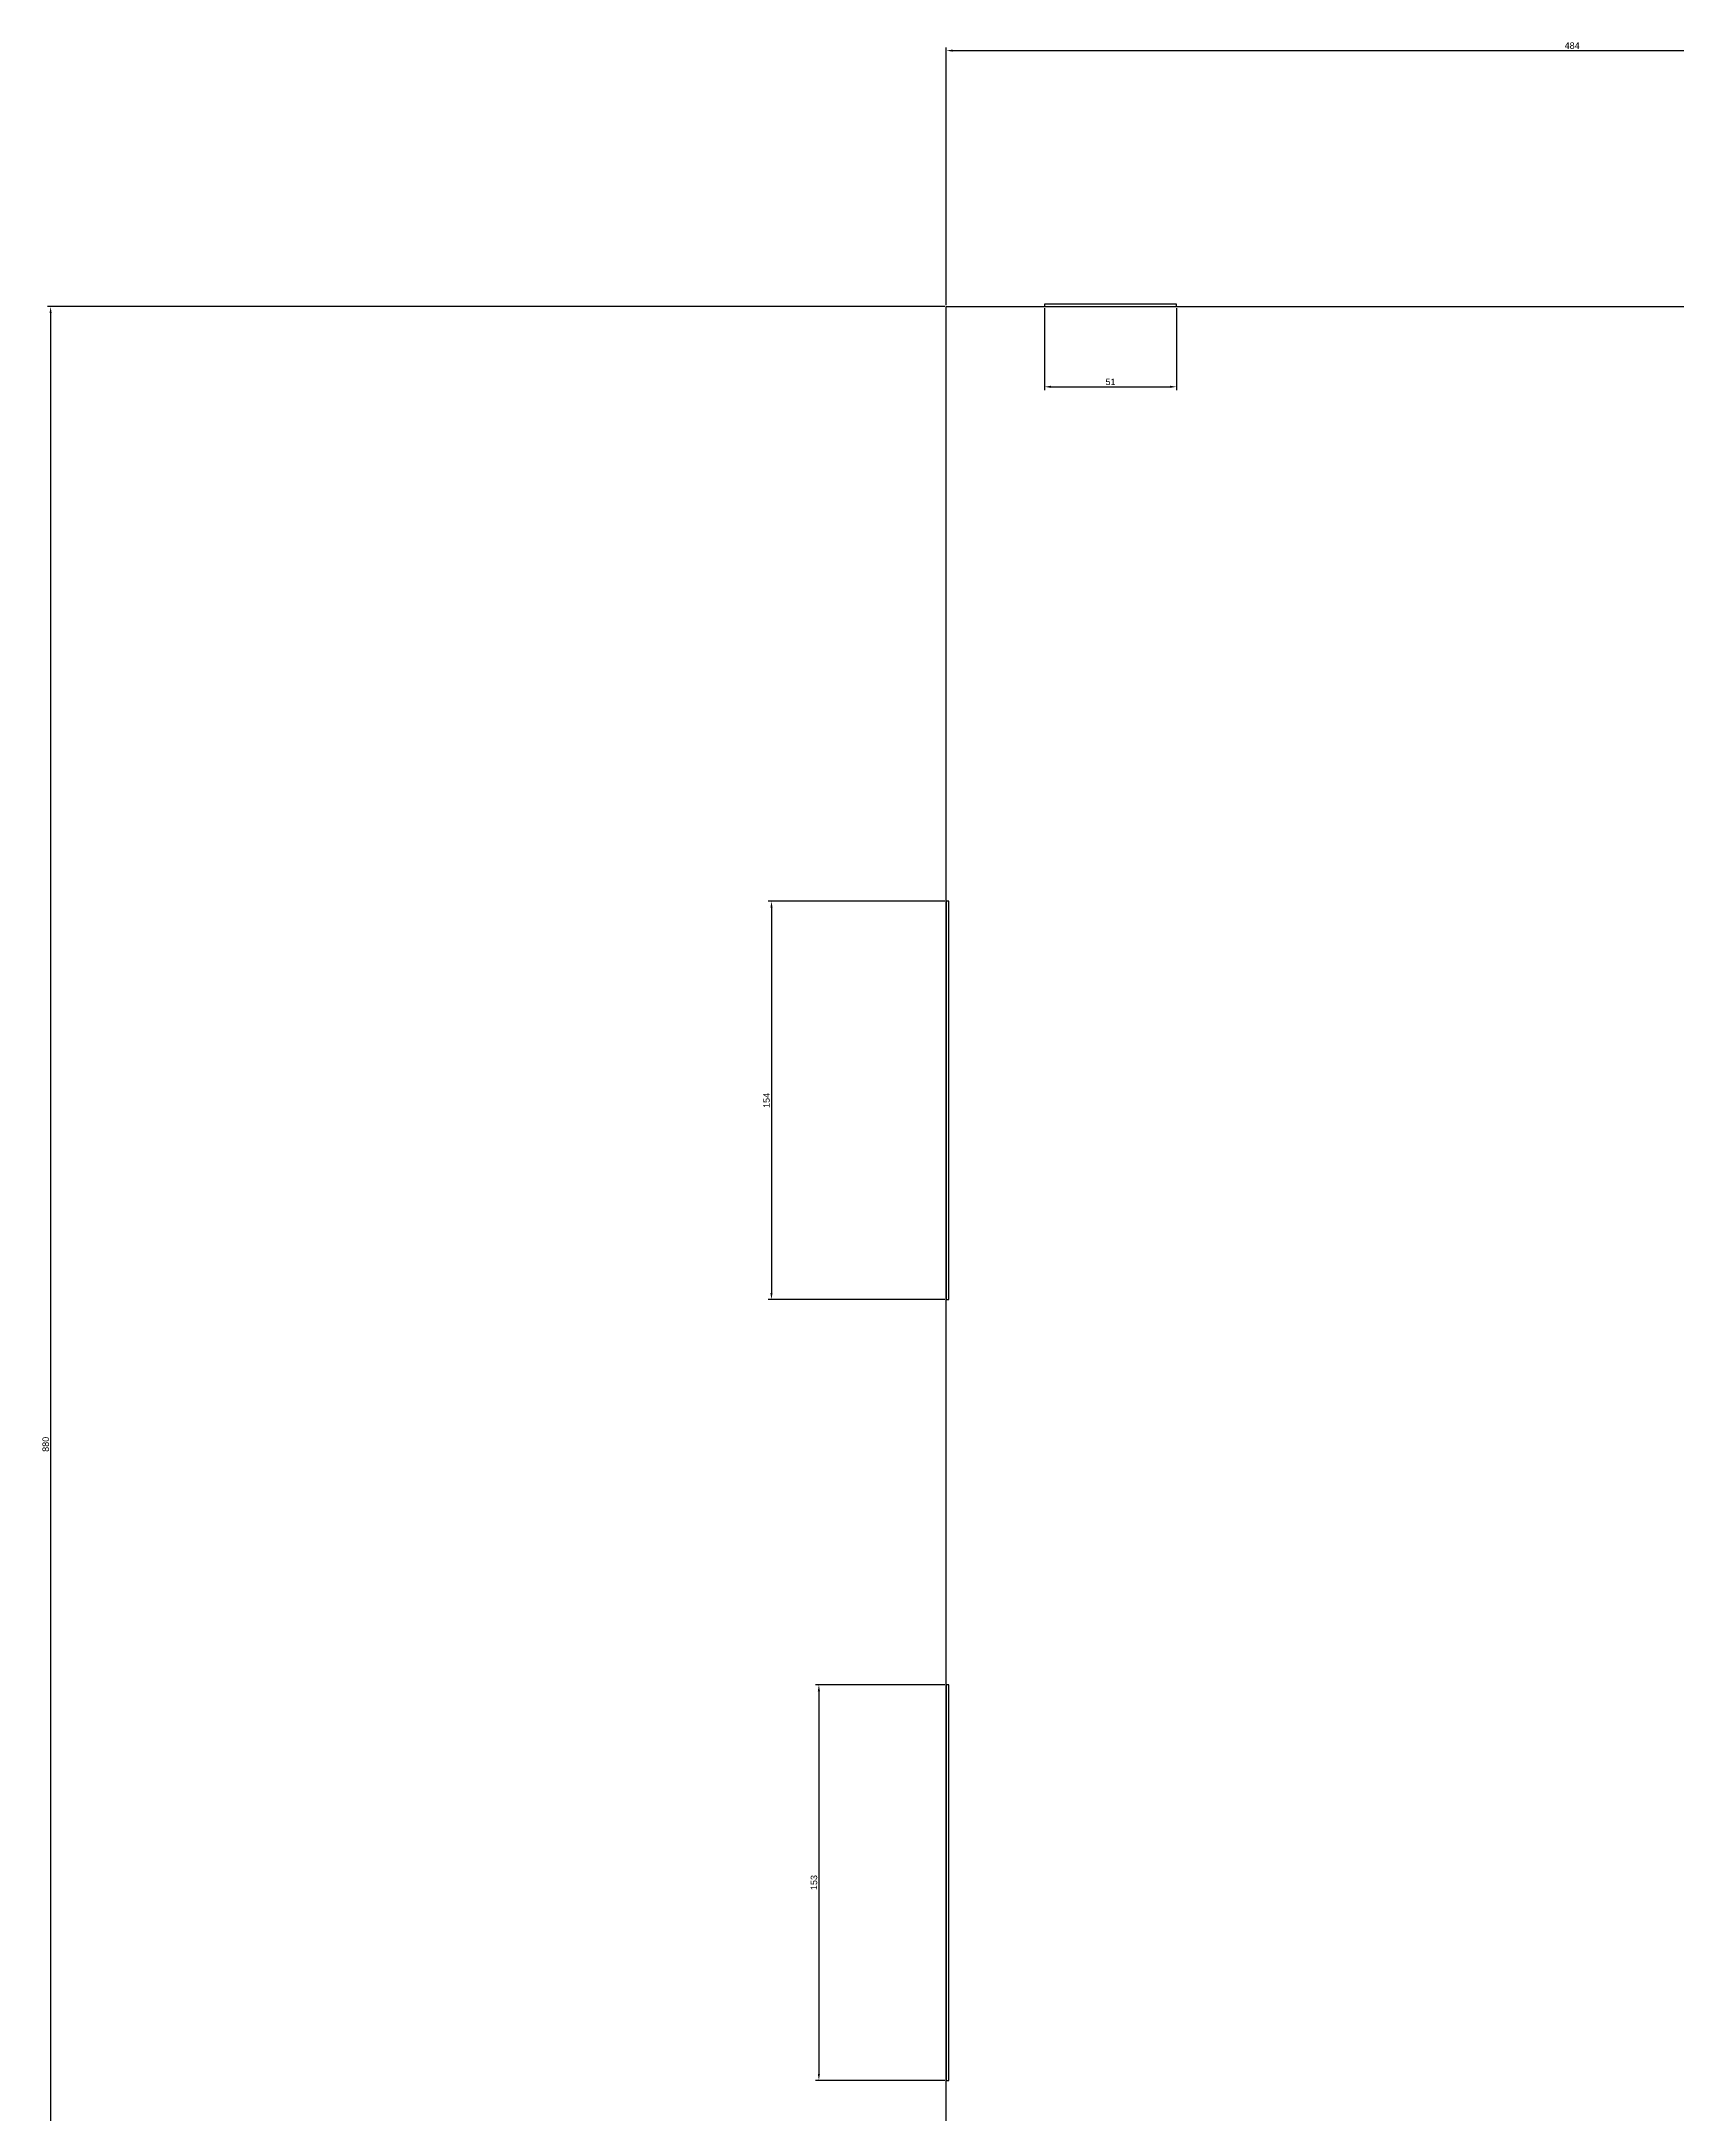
# Model space of a CAD drawing. Header units: millimetres. Extents: x -350 to 915, y -339 to 983.
# Drawn here: x -350 to 283, y 181 to 983 of the extents above; entities that cross this region are included whole.
import ezdxf

# ---------------------------------------------------------------- set-up
doc = ezdxf.new("R2010")
doc.units = ezdxf.units.MM
doc.styles.get("Standard").update_dxf_attribs({"font": 'arial.ttf'})
doc.dimstyles.new('ISO-25', dxfattribs={"dimtxt": 2.5, "dimasz": 2.5, "dimexe": 1.25, "dimexo": 0.625, "dimtad": 1, "dimtxsty": 'Standard', "dimcen": 2.5, "dimadec": 0, "dimazin": 0, "dimtfac": 1, "dimtmove": 0, "dimatfit": 3, "dimfxl": 1, "dimarcsym": 0})

# ---------------------------------------------------------------- blocks, each defined once
blk = doc.blocks.new('*D3')
at = {"color": 0, "lineweight": -2, "transparency": 16777216}
for p, q in [((0, 880.62), (0, 980.26)), ((2.5, 979.01), (481.5, 979.01)), ((484, 880.62), (484, 980.26))]:
    blk.add_line(p, q, dxfattribs=at)
at = {"color": 0, "transparency": 16777216}
for points in [[(2.5, 979.43), (2.5, 978.59), (0, 979.01)], [(481.5, 979.43), (481.5, 978.59), (484, 979.01)]]:
    blk.add_solid(points, dxfattribs=at)
at = {"layer": 'Defpoints', "color": 0, "transparency": 16777216}
for p in [(484, 979.01), (0, 880), (484, 880)]:
    blk.add_point(p, dxfattribs=at)
at = {"color": 0, "transparency": 16777216, "insert": (242, 980.91), "char_height": 2.5, "attachment_point": 5}
blk.add_mtext('484', dxfattribs=at)
blk = doc.blocks.new('*D4')
at = {"color": 0, "lineweight": -2, "transparency": 16777216}
for p, q in [((-0.63, 880), (-347.59, 880)), ((-346.34, 877.5), (-346.34, 2.5)), ((-0.63, 0), (-347.59, 0))]:
    blk.add_line(p, q, dxfattribs=at)
at = {"color": 0, "transparency": 16777216}
for points in [[(-346.76, 877.5), (-345.93, 877.5), (-346.34, 880)], [(-346.76, 2.5), (-345.93, 2.5), (-346.34, 0)]]:
    blk.add_solid(points, dxfattribs=at)
at = {"layer": 'Defpoints', "color": 0, "transparency": 16777216}
for p in [(0, 880), (0, 0), (-346.34, 0)]:
    blk.add_point(p, dxfattribs=at)
at = {"color": 0, "transparency": 16777216, "insert": (-348.24, 440), "char_height": 2.5, "attachment_point": 5, "rotation": 90}
blk.add_mtext('880', dxfattribs=at)
blk = doc.blocks.new('*D7')
at = {"color": 0, "lineweight": -2, "transparency": 16777216}
for p, q in [((-0.63, 347), (-50.53, 347)), ((-49.28, 344.5), (-49.28, 196.5)), ((-0.63, 194), (-50.53, 194))]:
    blk.add_line(p, q, dxfattribs=at)
at = {"color": 0, "transparency": 16777216}
for points in [[(-49.69, 344.5), (-48.86, 344.5), (-49.28, 347)], [(-49.69, 196.5), (-48.86, 196.5), (-49.28, 194)]]:
    blk.add_solid(points, dxfattribs=at)
at = {"layer": 'Defpoints', "color": 0, "transparency": 16777216}
for p in [(0, 347), (-49.28, 194), (0, 194)]:
    blk.add_point(p, dxfattribs=at)
at = {"color": 0, "transparency": 16777216, "insert": (-51.18, 270.5), "char_height": 2.5, "attachment_point": 5, "rotation": 90}
blk.add_mtext('153', dxfattribs=at)
blk = doc.blocks.new('*D8')
at = {"color": 0, "lineweight": -2, "transparency": 16777216}
for p, q in [((-0.63, 650), (-68.86, 650)), ((-67.61, 647.5), (-67.61, 498.5)), ((-0.63, 496), (-68.86, 496))]:
    blk.add_line(p, q, dxfattribs=at)
at = {"color": 0, "transparency": 16777216}
for points in [[(-68.02, 647.5), (-67.19, 647.5), (-67.61, 650)], [(-68.02, 498.5), (-67.19, 498.5), (-67.61, 496)]]:
    blk.add_solid(points, dxfattribs=at)
at = {"layer": 'Defpoints', "color": 0, "transparency": 16777216}
for p in [(0, 650), (-67.61, 496), (0, 496)]:
    blk.add_point(p, dxfattribs=at)
at = {"color": 0, "transparency": 16777216, "insert": (-69.51, 573), "char_height": 2.5, "attachment_point": 5, "rotation": 90}
blk.add_mtext('154', dxfattribs=at)
blk = doc.blocks.new('*D9')
at = {"color": 0, "lineweight": -2, "transparency": 16777216}
for p, q in [((38, 879.37), (38, 847.74)), ((89, 879.37), (89, 847.74)), ((40.5, 848.99), (86.5, 848.99))]:
    blk.add_line(p, q, dxfattribs=at)
at = {"color": 0, "transparency": 16777216}
for points in [[(40.5, 849.41), (40.5, 848.57), (38, 848.99)], [(86.5, 849.41), (86.5, 848.57), (89, 848.99)]]:
    blk.add_solid(points, dxfattribs=at)
at = {"layer": 'Defpoints', "color": 0, "transparency": 16777216}
for p in [(38, 880), (89, 880), (89, 848.99)]:
    blk.add_point(p, dxfattribs=at)
at = {"color": 0, "transparency": 16777216, "insert": (63.5, 850.89), "char_height": 2.5, "attachment_point": 5}
blk.add_mtext('51', dxfattribs=at)

msp = doc.modelspace()

# ---------------------------------------------------------------- linework, layer by layer
for p, q in [((0, 0), (0, 880)), ((0, 880), (484, 880))]:
    msp.add_line(p, q)
for points in [[(38, 880), (89, 880), (89, 881), (38, 881)], [(0, 496), (1, 496), (1, 650), (0, 650)], [(0, 194), (1, 194), (1, 347), (0, 347)]]:
    msp.add_lwpolyline(points, close=True)

# ---------------------------------------------------------------- dimensions: what is measured, and where the dimension line sits
for base, p1, p2, picture, middle in [((484, 979.008), (0, 880), (484, 880), '*D3', (242, 980.91)), ((89, 848.989), (38, 880), (89, 880), '*D9', (63.5, 850.89))]:
    dim = msp.add_linear_dim(base=base, p1=p1, p2=p2, dimstyle='ISO-25')
    dim.commit()
    dim.dimension.update_dxf_attribs({"geometry": picture, "text_midpoint": middle})
for base, p1, p2, picture, middle in [((-346.342, 0), (0, 880), (0, 0), '*D4', (-348.243, 440)), ((-67.606, 496), (0, 650), (0, 496), '*D8', (-69.508, 573)), ((-49.277, 194), (0, 347), (0, 194), '*D7', (-51.179, 270.5))]:
    dim = msp.add_linear_dim(base=base, p1=p1, p2=p2, angle=90, dimstyle='ISO-25')
    dim.commit()
    dim.dimension.update_dxf_attribs({"geometry": picture, "text_midpoint": middle})

doc.saveas('drawing.dxf')
